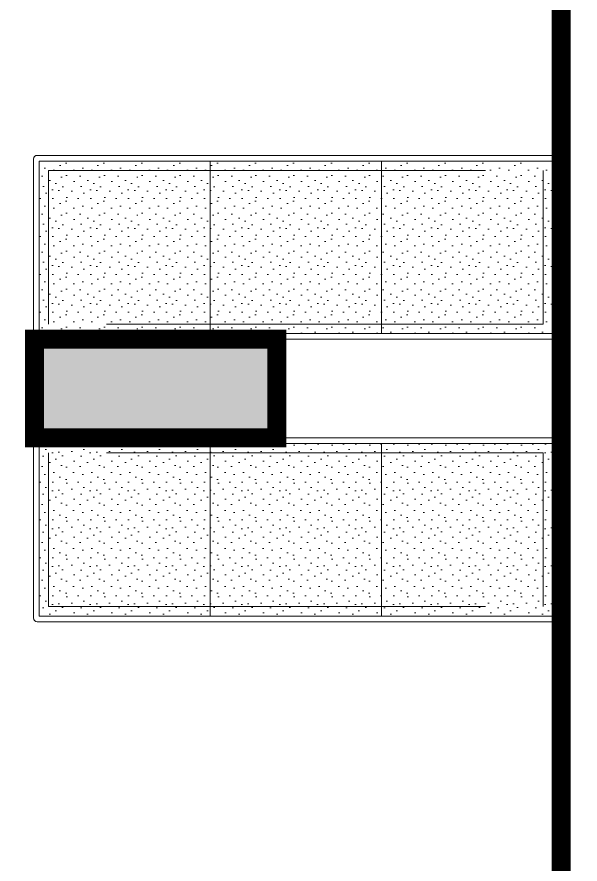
# Model space of a CAD drawing. Header units: feet. Extents: x 9724558 to 9740498, y -5935637 to -5928387.
# Drawn here: x 9735212 to 9736698, y -5933281 to -5931047 of the extents above; entities that cross this region are included whole.
import ezdxf

# ---------------------------------------------------------------- set-up
doc = ezdxf.new("R2010")
doc.units = ezdxf.units.FT
doc.header["$LTSCALE"] = 33
doc.header["$MEASUREMENT"] = 0
doc.linetypes.add('ACAD_ISO03W100', pattern=[30, 12, -18])
doc.linetypes.add('HIDDEN2', pattern=[4.7624999999999975, 3.174999999999998, -1.587499999999999])
doc.layers.add('column', color=10, linetype='Continuous')
for name, color, linetype, lineweight in [('column hatch', 5, 'Continuous', 0), ('LENS-HATCH', 251, 'Continuous', 5), ('LENS-PARTITION', 21, 'Continuous', 25), ('LENS_DIMENSION', 193, 'Continuous', 0), ('LK-FF&E FLOOR', 1, 'Continuous', 9), ('LK-FLUTTED FINISH', 20, 'Continuous', 30), ('LK-MIRROR', 133, 'Continuous', 13), ('LN-ELEVATION-2', 103, 'Continuous', 20), ('LN-ELEVATION-5', 167, 'Continuous', 5)]:
    doc.layers.add(name, color=color, linetype=linetype, lineweight=lineweight)

# ---------------------------------------------------------------- blocks, each defined once
blk = doc.blocks.new('A$Cbb8c257c')
at = {"layer": 'column hatch'}
h = blk.add_hatch(color=251, dxfattribs=at)
h.dxf.hatch_style = 1
h.paths.add_polyline_path([(-13130, -3770), (-13920, -3770), (-13920, -3510), (-13130, -3510)])
h.paths.add_polyline_path([(-4600, -3770), (-5240, -3770), (-5240, -3510), (-4600, -3510)])
h.paths.add_polyline_path([(0, -3770), (-650, -3770), (-650, -3510), (0, -3510)])
h.paths.add_polyline_path([(0, -260), (-800, -260), (-800, 0), (0, 0)])
h.paths.add_polyline_path([(-4440, -260), (-5240, -260), (-5240, 0), (-4440, 0)])
h.paths.add_polyline_path([(-13130, -260), (-13920, -260), (-13920, 0), (-13130, 0)])
at = {"layer": 'column'}
blk.add_lwpolyline([(-4600, -3770), (-5240, -3770), (-5240, -3510), (-4600, -3510)], close=True, dxfattribs=at)
blk = doc.blocks.new('3 seater Bench 1385')
at = {"layer": 'LENS-HATCH', "lineweight": 0}
h = blk.add_hatch(dxfattribs=at)
h.set_pattern_fill('STIP1', color=177, scale=100, angle=269.9999999999999, pattern_type=2)
h.set_pattern_definition([(270, (6617025.245374651, -170439.1063060568), (100, -1.516e-13), [0, -100]), (270, (6617009.245374652, -170451.1063060568), (100, -1.516e-13), [0, -100]), (270, (6616985.245374652, -170446.1063060568), (100, -1.516e-13), [0, -100]), (270, (6616962.245374652, -170481.1063060568), (100, -1.516e-13), [0, -100]), (270, (6616998.245374652, -170478.1063060568), (100, -1.516e-13), [0, -100]), (270, (6617022.245374652, -170505.1063060568), (100, -1.516e-13), [0, -100]), (270, (6617029.245374651, -170470.1063060568), (100, -1.516e-13), [0, -100]), (270, (6616988.245374651, -170512.1063060568), (100, -1.516e-13), [0, -100]), (270, (6616956.245374652, -170507.1063060568), (100, -1.516e-13), [0, -100]), (270, (6616941.245374651, -170433.1063060568), (100, -1.516e-13), [0, -100]), (270, (6616961.245374652, -170451.1063060568), (100, -1.516e-13), [0, -100]), (270, (6616942.245374652, -170465.1063060568), (100, -1.516e-13), [0, -100]), (270, (6617006.245374652, -170526.1063060568), (100, -1.516e-13), [0, -100]), (270, (6616981.245374652, -170494.1063060568), (100, -1.516e-13), [0, -100]), (270, (6617014.245374652, -170486.1063060568), (100, -1.516e-13), [0, -100]), (270, (6617005.245374651, -170503.1063060568), (100, -1.516e-13), [0, -100]), (270, (6616978.245374651, -170467.1063060568), (100, -1.516e-13), [0, -100]), (270, (6617032.245374652, -170495.1063060568), (100, -1.516e-13), [0, -100]), (270, (6616973.245374651, -170526.1063060568), (100, -1.516e-13), [0, -100]), (270, (6616943.245374651, -170523.1063060568), (100, -1.516e-13), [0, -100])])
h.paths.add_polyline_path([(677.5000000004657, 227.5), (225.8333333334885, 227.5), (225.8333333334885, -227.5), (677.5000000004657, -227.5)])
h.paths.add_polyline_path([(-225.8333333334885, 227.5), (225.8333333334885, 227.5), (225.8333333334885, -227.5), (-225.8333333334885, -227.5)])
h.paths.add_polyline_path([(-677.5000000004657, 227.5), (-225.8333333334885, 227.5), (-225.8333333334885, -227.5), (-677.5000000004657, -227.5)])
at = {"layer": 'LN-ELEVATION-2', "ltscale": 0.5}
for points in [[(-677.5000000004657, 227.5), (-225.8333333334885, 227.5), (-225.8333333334885, -227.5), (-677.5000000004657, -227.5)], [(-225.8333333334885, 227.5), (225.8333333334885, 227.5), (225.8333333334885, -227.5), (-225.8333333334885, -227.5)], [(677.5000000004657, 227.5), (225.8333333334885, 227.5), (225.8333333334885, -227.5), (677.5000000004657, -227.5)]]:
    blk.add_lwpolyline(points, close=True, dxfattribs=at)
at = {"layer": 'LN-ELEVATION-5', "ltscale": 0.5}
blk.add_lwpolyline([(682.4999999995343, 242.5), (-682.5000000004655, 242.5, 0.4142135623730951), (-692.5000000004655, 232.5), (-692.5000000004655, -232.5, 0.4142135623730951), (-682.5000000004655, -242.5), (682.4999999995343, -242.5, 0.4142135623730951), (692.4999999995343, -232.5), (692.4999999995343, 232.5, 0.4142135623730951)], format="xyb", close=True, dxfattribs=at)
blk.add_lwpolyline([(677.4999999995343, 227.5), (-677.5000000004657, 227.5), (-677.5000000004657, -227.5), (677.4999999995343, -227.5)], close=True, dxfattribs=at)
at = {"layer": 'LN-ELEVATION-5', "linetype": 'HIDDEN2', "ltscale": 11}
blk.add_lwpolyline([(-652.5000000004657, 202.5), (652.5000000004657, 202.5), (652.5000000004657, -202.5), (-652.5000000004657, -202.5)], close=True, dxfattribs=at)

msp = doc.modelspace()

# ---------------------------------------------------------------- linework, layer by layer
at = {"layer": 'LENS-PARTITION'}
msp.add_lwpolyline([(9736647.728615249, -5930947.12234189), (9736747.728615249, -5930947.12234189), (9736747.728615249, -5933777.122341889), (9736647.728615249, -5933777.122341889)], close=True, dxfattribs=at)
at = {"layer": 'LK-FLUTTED FINISH', "linetype": 'ACAD_ISO03W100', "ltscale": 0.05, "const_width": 50}
msp.add_lwpolyline([(9736647.728615249, -5928547.12234189), (9736647.728615249, -5935377.12234189)], dxfattribs=at)
at = {"layer": 'LK-MIRROR', "linetype": 'ACAD_ISO03W100', "ltscale": 0.05, "const_width": 50}
msp.add_lwpolyline([(9735257.72861525, -5931897.12234189), (9735897.728615249, -5931897.12234189), (9735897.728615249, -5932157.12234189), (9735257.72861525, -5932157.12234189)], close=True, dxfattribs=at)

# ---------------------------------------------------------------- block references
at = {"layer": 'LENS_DIMENSION'}
msp.add_blockref('A$Cbb8c257c', (9740497.728615249, -5928387.122341889), dxfattribs=at)
at = {"layer": 'LK-FF&E FLOOR'}
msp.add_blockref('3 seater Bench 1385', (9735947.728615249, -5931654.62234189), dxfattribs=at)
at = {"layer": 'LK-FF&E FLOOR', "xscale": -1, "rotation": 180}
msp.add_blockref('3 seater Bench 1385', (9735947.728615249, -5932399.622341889), dxfattribs=at)

doc.saveas('drawing.dxf')
